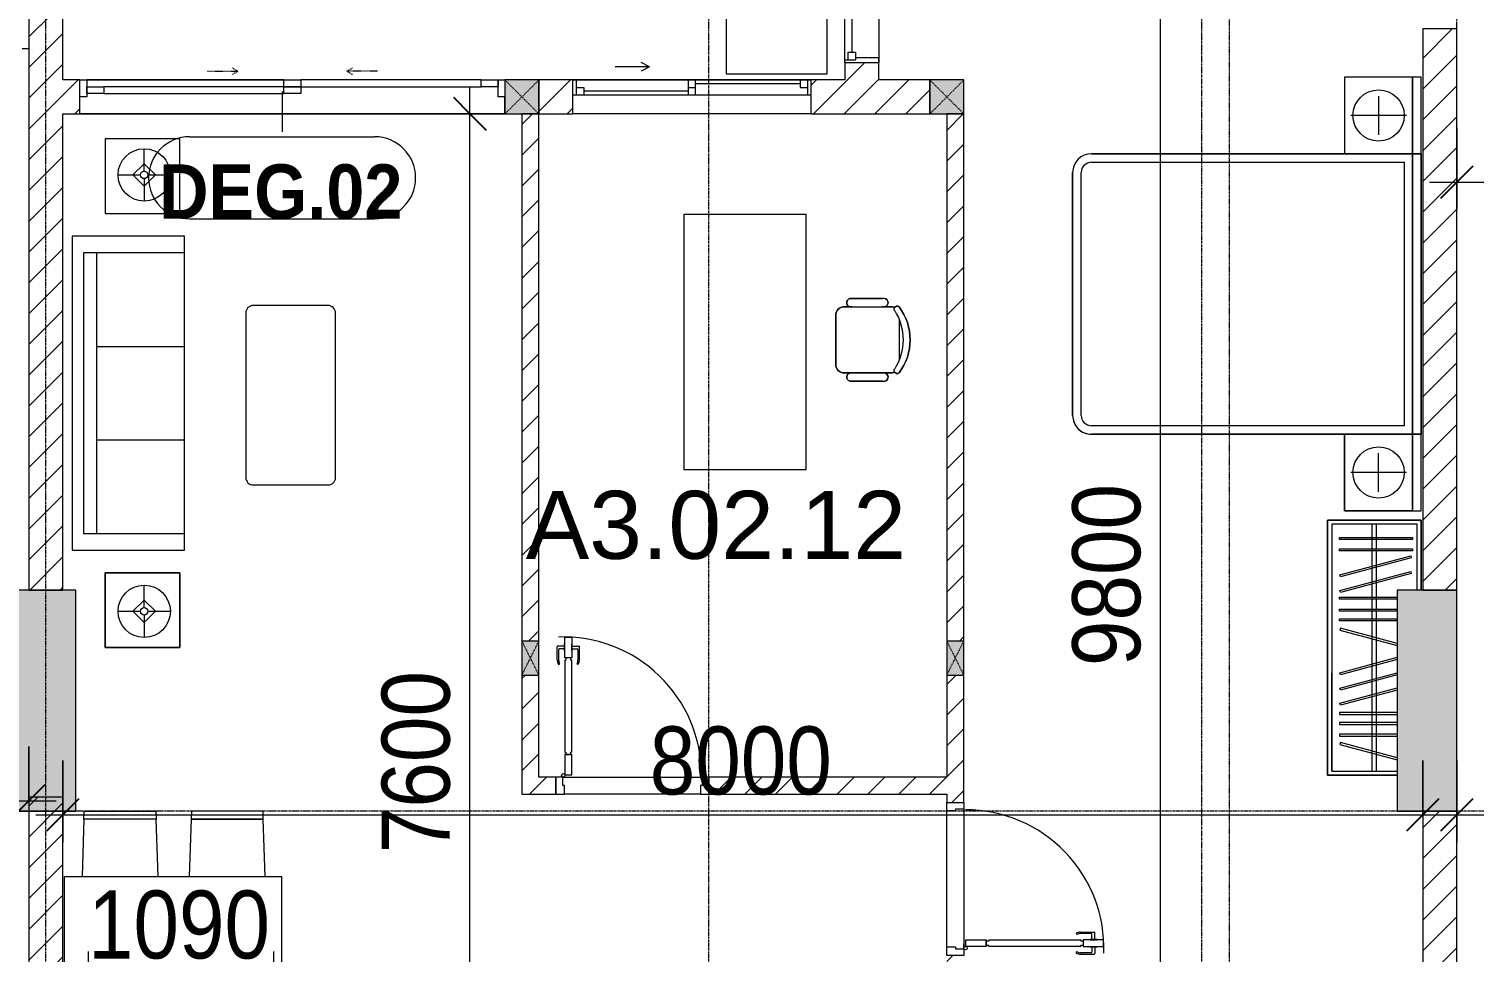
# Model space of a CAD drawing. Header units: millimetres. Extents: x 962 to 239635, y -15958 to 82755.
# Drawn here: x 169803 to 178305, y 38407 to 43837 of the extents above; entities that cross this region are included whole.
import ezdxf

# ---------------------------------------------------------------- set-up
doc = ezdxf.new("R2010")
doc.units = ezdxf.units.MM
for name, pattern in [('Dash', [6, 3, -3]), ('Dash Dot 3_16_', [7.9375, 4.7625, -1.5875, 0, -1.5875]), ('Grid Line', [22.225, 12.7, -3.175, 3.175, -3.175])]:
    doc.linetypes.add(name, pattern=pattern)
for name, color, linetype, lineweight in [('0-1', 7, 'Continuous', 5), ('A-ANNO-DIMS', 211, 'Continuous', 9), ('A-ANNO-DIMS-160', 211, 'Continuous', 9), ('A-AREA-IDEN', 2, 'Continuous', 9), ('A-DETL-GENF-1', 9, 'Continuous', 9), ('A-DOOR', 31, 'Continuous', 9), ('A-DOOR-1', 254, 'Continuous', 9), ('A-DOOR-2', 9, 'Continuous', 9), ('A-DOOR-FRAM', 31, 'Continuous', 9), ('A-DOOR-HDLN', 31, 'Dash', 9), ('A-DOOR-IDEN', 31, 'Continuous', 9), ('A-FLOR-2', 9, 'Continuous', 9), ('A-GLAZ', 151, 'Continuous', 9), ('A-WALL', 113, 'Continuous', 9), ('A-WALL-1', 253, 'Continuous', 18), ('A-WALL-2', 9, 'Continuous', 9), ('A-WALL-3', 113, 'Continuous', 18), ('A-WALL-PATT-1', 10, 'Continuous', 9), ('A-WALL-PATT-2', 111, 'Continuous', 9), ('G-ANNO-SYMB-1', 111, 'Dash Dot 3_16_', 18), ('G-IMPT-1', 254, 'Continuous', 9), ('I-FURN', 30, 'Continuous', 9), ('I-FURN-1', 254, 'Continuous', 9), ('M-EQPM', 50, 'Continuous', 9), ('S-COLS', 52, 'Continuous', 9), ('S-COLS-1', 52, 'Continuous', 5), ('S-COLS-2', 7, 'Continuous', 18), ('S-COLS-3', 254, 'Continuous', 9), ('S-COLS-4', 253, 'Continuous', 18), ('S-COLS-5', 52, 'Dash', 9), ('S-COLS-6', 52, 'Continuous', 18), ('S-COLS-HDLN', 52, 'Dash', 9), ('S-COLS-HDLN-1', 9, 'Dash', 9), ('S-GRID-1', 1, 'Grid Line', 9)]:
    doc.layers.add(name, color=color, linetype=linetype, lineweight=lineweight)
doc.styles.add('Arial_11', font='arial_0.ttf', dxfattribs={"height": 400})
doc.styles.add('Arial_B_6', font='arialbd_0.ttf', dxfattribs={"width": 0.9, "height": 320})
doc.styles.add('UTM Avo', font='UTM Avo.ttf', dxfattribs={"width": 0.9, "height": 400})
doc.dimstyles.new('1_Dim_chi_tiet_2_5', dxfattribs={"dimscale": 304.8, "dimtxt": 399.720379, "dimasz": 0.629921, "dimexe": 0.524934, "dimexo": 0.0625, "dimgap": 0.052493, "dimtad": 1, "dimdec": 0, "dimrnd": 5, "dimzin": 0, "dimdsep": 46, "dimtxsty": 'UTM Avo', "dimblk1": 'OBLIQUE', "dimblk2": 'OBLIQUE', "dimsah": 1, "dimcen": 0.09, "dimdle": 0.524934, "dimazin": 0, "dimtfac": 1, "dimtdec": 4, "dimtix": 1, "dimtmove": 0, "dimatfit": 3, "dimfxl": 1.049869, "dimfxlon": 1, "dimtvp": 1, "dimtolj": 1, "dimtzin": 0, "dimarcsym": 2})
doc.dimstyles.new('1_Dim_chi_tiet_2_5_1', dxfattribs={"dimscale": 304.8, "dimtxt": 399.720379, "dimasz": 0.629921, "dimexe": 0.524934, "dimexo": 0.0625, "dimgap": 0.052493, "dimtad": 1, "dimdec": 0, "dimrnd": 5, "dimzin": 0, "dimdsep": 46, "dimtxsty": 'UTM Avo', "dimblk1": 'OBLIQUE', "dimblk2": 'OBLIQUE', "dimsah": 1, "dimcen": 0.09, "dimdle": 0.524934, "dimazin": 0, "dimtfac": 1, "dimtdec": 4, "dimtix": 1, "dimtmove": 0, "dimatfit": 3, "dimfxl": 1.049869, "dimfxlon": 1, "dimtvp": 1, "dimtolj": 1, "dimtzin": 0, "dimarcsym": 2})
pattern_1 = [(45, (0, 0), (-90.50967, 90.50967), [])]
pattern_2 = [(45, (61750.9, 0), (-90.50967, 90.50967), [])]

# ---------------------------------------------------------------- blocks, each defined once
blk = doc.blocks.new('NCV_TKTC_KET CAU_rvt-1-TKCS_MB TẦNG 2')
at = {"layer": 'S-COLS-1'}
for points in [[(108327.6, 39236.9), (108327.6, 40536.9), (107977.6, 40536.9), (107977.6, 39236.9)], [(116452.6, 39236.9), (116452.6, 40536.9), (116102.6, 40536.9), (116102.6, 39236.9)]]:
    blk.add_hatch(color=256, dxfattribs=at).paths.add_polyline_path(points)
at = {"layer": 'S-COLS-2'}
for p, q in [((108327.6, 40536.9), (107977.6, 40536.9)), ((108327.6, 39236.9), (108327.6, 40536.9)), ((116452.6, 40536.9), (116102.6, 40536.9)), ((116102.6, 40536.9), (116102.6, 39236.9)), ((116452.6, 39236.9), (116452.6, 40536.9)), ((107977.6, 39236.9), (108327.6, 39236.9)), ((116102.6, 39236.9), (116452.6, 39236.9))]:
    blk.add_line(p, q, dxfattribs=at)
blk = doc.blocks.new('GIUONG NGU-2TAB-1600x2000 - GIUONG NGU-2TAB-1600x2000-885815-TKCS_MB TẦNG 2')
at = {"layer": 'I-FURN-1'}
for p, q in [((458.5, 0), (8.5, 0)), ((8.5, 0), (8.5, -50)), ((458.5, -50), (458.5, 0)), ((2108.2, 0), (458.5, 0)), ((458.5, 0), (458.5, -50)), ((458.5, 0), (2108.2, 0)), ((2108.2, -50), (2108.2, 0)), ((458.5, -50), (8.5, -50)), ((8.5, -50), (8.5, -450.3)), ((8.5, -50), (458.5, -50)), ((458.5, -50), (8.5, -50)), ((8.5, -50), (8.5, -450.3)), ((458.5, -450.3), (458.5, -50)), ((2108.2, -50), (458.5, -50)), ((458.5, -50), (458.5, -1938.9)), ((458.5, -50), (2108.2, -50)), ((458.5, -1938.9), (458.5, -50)), ((458.5, -450.3), (458.5, -50)), ((458.5, -50), (2108.2, -50)), ((2558.2, 0), (2108.2, 0)), ((2108.2, 0), (2108.2, -50)), ((2558.2, -50), (2108.2, -50)), ((2108.2, -50), (2108.2, -450.3)), ((2108.2, -1938.9), (2108.2, -50)), ((2108.2, -50), (2558.2, -50)), ((2108.2, -50), (2558.2, -50)), ((2108.2, -450.3), (2108.2, -50)), ((2108.2, -50), (2108.2, -1938.9)), ((2558.2, -50), (2558.2, 0)), ((2558.2, -450.3), (2558.2, -50)), ((2558.2, -50), (2558.2, -450.3)), ((233.5, -86.8), (233.5, -413.5)), ((508.5, -100), (2058.2, -100)), ((508.5, -1938.9), (508.5, -100)), ((2058.2, -100), (2058.2, -1938.9)), ((2333.2, -86.8), (2333.2, -413.5)), ((120.2, -250.2), (346.8, -250.2)), ((2446.5, -250.2), (2219.8, -250.2)), ((8.5, -450.3), (458.5, -450.3)), ((8.5, -450.3), (458.5, -450.3)), ((2108.2, -450.3), (2558.2, -450.3)), ((2558.2, -450.3), (2108.2, -450.3)), ((1997.1, -2000), (569.6, -2000)), ((569.6, -2050), (1997.1, -2050)), ((1997.1, -2050), (569.6, -2050))]:
    blk.add_line(p, q, dxfattribs=at)
for centre in [(233.5, -250.2), (2333.2, -250.2)]:
    blk.add_circle(centre, 150.7, dxfattribs=at)
for centre, radius, start, end in [((569.6, -1938.9), 111.1, 180, 270), ((569.6, -1938.9), 111.1, 180, 270), ((569.6, -1938.9), 61.1, 180, 270), ((1997.1, -1938.9), 111.1, 270, 360), ((1997.1, -1938.9), 61.1, 270, 0), ((1997.1, -1938.9), 111.1, 270, 0)]:
    blk.add_arc(centre, radius, start, end, dxfattribs=at)
blk = doc.blocks.new('MAY GIAT - MAY GIAT_dwg-348053-TKCS_MB TẦNG 2')
at = {"layer": 'G-IMPT-1', "flags": 128}
blk.add_lwpolyline([(5, 596.6), (5, 2.3), (605, 2.3), (605, 596.6)], close=True, dxfattribs=at)
blk = doc.blocks.new('MAY GIAT - MAY GIAT-348233-TKCS_MB TẦNG 2')
at = {"layer": 'I-FURN-1'}
for p, q in [((5, 596.6), (5, 2.3)), ((605, 596.6), (5, 596.6)), ((605, 2.3), (605, 596.6)), ((5, 2.3), (605, 2.3))]:
    blk.add_line(p, q, dxfattribs=at)
blk.add_blockref('MAY GIAT - MAY GIAT_dwg-348053-TKCS_MB TẦNG 2', (0, 0))
blk = doc.blocks.new('RES_BAN AN 1 - RES_BAN AN 1-885813-TKCS_MB TẦNG 2')
at = {"layer": 'I-FURN-1'}
for p, q in [((-425, 1275), (425, 1275)), ((-425, 0), (-425, 1275)), ((425, 1275), (425, 0)), ((-761.9, 1168.8), (-809.6, 1167.2)), ((-809.6, 1167.2), (-809.6, 745.3)), ((-425, 1180), (-761.9, 1168.8)), ((-761.9, 1168.8), (-761.9, 743.8)), ((-761.9, 743.8), (-761.9, 1168.8)), ((-425, 732.5), (-425, 1180)), ((425, 1180), (761.9, 1168.8)), ((425, 732.5), (425, 1180)), ((761.9, 1168.8), (761.9, 743.8)), ((761.9, 1168.8), (761.9, 743.8)), ((809.6, 1167.2), (761.9, 1168.8)), ((809.6, 745.3), (809.6, 1167.2)), ((-809.6, 745.3), (-761.9, 743.8)), ((-761.9, 743.8), (-425, 732.5)), ((761.9, 743.8), (425, 732.5)), ((761.9, 743.8), (809.6, 745.3)), ((-809.6, 536.9), (-761.9, 538.5)), ((-809.6, 115.1), (-809.6, 536.9)), ((-425, 549.7), (-761.9, 538.5)), ((-761.9, 538.5), (-761.9, 113.5)), ((-761.9, 538.5), (-761.9, 113.5)), ((-425, 102.3), (-425, 549.7)), ((425, 549.7), (761.9, 538.5)), ((425, 102.3), (425, 549.7)), ((761.9, 538.5), (761.9, 113.5)), ((761.9, 538.5), (809.6, 536.9)), ((761.9, 113.5), (761.9, 538.5)), ((809.6, 536.9), (809.6, 115.1)), ((-761.9, 113.5), (-809.6, 115.1)), ((-761.9, 113.5), (-425, 102.3)), ((761.9, 113.5), (425, 102.3)), ((809.6, 115.1), (761.9, 113.5)), ((425, 0), (-425, 0))]:
    blk.add_line(p, q, dxfattribs=at)
blk = doc.blocks.new('LOBBY_SOFA_1 - LOBBY_SOFA_1-885811-TKCS_MB TẦNG 2')
at = {"layer": 'I-FURN'}
for p, q in [((-2556, 0), (-2556, -660)), ((-708, 0), (-2556, 0)), ((-708, -660), (-708, 0)), ((-2457, -66), (-2457, -660)), ((-807, -66), (-2457, -66)), ((-807, -660), (-807, -66)), ((-807, -143), (-2457, -143)), ((-1907, -143), (-1907, -660)), ((-1357, -143), (-1357, -660)), ((-3128.2, -193.5), (-2688.2, -193.5)), ((-3128.2, -633.5), (-3128.2, -193.5)), ((-2688.2, -193.5), (-2688.2, -633.5)), ((-575.9, -193.5), (-575.9, -633.5)), ((-135.9, -193.5), (-575.9, -193.5)), ((-135.9, -633.5), (-135.9, -193.5)), ((-2915.4, -269), (-2915.4, -401)), ((-348.6, -269), (-348.6, -401)), ((-2937.4, -423), (-3069.4, -423)), ((-2915.4, -357), (-2981.4, -423)), ((-2981.4, -423), (-2915.4, -489)), ((-2849.4, -423), (-2915.4, -357)), ((-2915.4, -489), (-2849.4, -423)), ((-2893.4, -423), (-2761.4, -423)), ((-370.6, -423), (-502.6, -423)), ((-414.6, -423), (-348.6, -357)), ((-348.6, -489), (-414.6, -423)), ((-348.6, -357), (-282.6, -423)), ((-282.6, -423), (-348.6, -489)), ((-326.6, -423), (-194.6, -423)), ((-2915.4, -445), (-2915.4, -577)), ((-348.6, -445), (-348.6, -577)), ((-2688.2, -633.5), (-3128.2, -633.5)), ((-2556, -660), (-708, -660)), ((-575.9, -633.5), (-135.9, -633.5)), ((-2172.3, -1064.5), (-2172.3, -1504.5)), ((-1160.3, -1020.5), (-2128.3, -1020.5)), ((-1116.3, -1504.5), (-1116.3, -1064.5)), ((-2128.3, -1548.5), (-1160.3, -1548.5))]:
    blk.add_line(p, q, dxfattribs=at)
for centre, radius in [((-2915.4, -423), 154), ((-348.6, -423), 154), ((-2915.4, -423), 22), ((-348.6, -423), 22)]:
    blk.add_circle(centre, radius, dxfattribs=at)
for centre, start, end in [((-2128.3, -1064.5), 90, 180), ((-1160.3, -1064.5), 0, 90), ((-2128.3, -1504.5), 180, 270), ((-1160.3, -1504.5), 270, 0)]:
    blk.add_arc(centre, 44, start, end, dxfattribs=at)
at = {"layer": 'I-FURN-1'}
for p, q in [((-708, 0), (-2556, 0)), ((-2556, 0), (-2556, -660)), ((-708, -660), (-708, 0)), ((-2688.2, -193.5), (-3128.2, -193.5)), ((-3128.2, -193.5), (-3128.2, -633.5)), ((-2688.2, -633.5), (-2688.2, -193.5)), ((-135.9, -193.5), (-575.9, -193.5)), ((-575.9, -193.5), (-575.9, -633.5)), ((-135.9, -633.5), (-135.9, -193.5)), ((-3128.2, -633.5), (-2688.2, -633.5)), ((-2556, -660), (-708, -660)), ((-575.9, -633.5), (-135.9, -633.5)), ((-2172.3, -1064.5), (-2172.3, -1504.5)), ((-1160.3, -1020.5), (-2128.3, -1020.5)), ((-1116.3, -1504.5), (-1116.3, -1064.5)), ((-2128.3, -1548.5), (-1160.3, -1548.5))]:
    blk.add_line(p, q, dxfattribs=at)
for centre, start, end in [((-2128.3, -1064.5), 90, 180), ((-1160.3, -1064.5), 0, 90), ((-2128.3, -1504.5), 180, 270), ((-1160.3, -1504.5), 270, 0)]:
    blk.add_arc(centre, 44, start, end, dxfattribs=at)
blk = doc.blocks.new('DOOR_CW_01 CANH MO-PANEL KINH - DIW_01-900x2200-CỬA GỖ VÂN LAMINATE-553375-TKCS_MB TẦNG 2')
at = {"layer": 'A-DETL-GENF-1'}
for p, q in [((-397, -182), (-397, -62)), ((-397, -62), (-357, -62)), ((-357, -62), (-357, -182)), ((-357, -182), (-397, -182)), ((-397, -196), (-391, -196)), ((-397, -738), (-397, -196)), ((-391, -196), (-391, -182)), ((-391, -182), (-363, -182)), ((-363, -182), (-363, -196)), ((-357, -196), (-363, -196)), ((-357, -196), (-357, -738)), ((-442, -737), (-442, -816.5)), ((-434, -799.5), (-434, -737)), ((-433.9, -711.2), (-427.3, -715.8)), ((-397, -738), (-391, -738)), ((-357, -752), (-397, -752)), ((-397, -752), (-397, -872)), ((-391, -752), (-391, -738)), ((-363, -752), (-391, -752)), ((-357, -738), (-363, -738)), ((-363, -738), (-363, -752)), ((-357, -872), (-357, -752)), ((-320.1, -711.2), (-326.7, -715.8)), ((-320, -799.5), (-320, -737)), ((-312, -737), (-312, -816.5)), ((-399, -820.5), (-438, -820.5)), ((-399, -803.5), (-430, -803.5)), ((-399, -792.2), (-399, -831.8)), ((-397, -792.2), (-399, -792.2)), ((-399, -831.8), (-397, -831.8)), ((-397, -792.2), (-397, -831.8)), ((-357, -792.2), (-357, -831.8)), ((-357, -792.2), (-355, -792.2)), ((-355, -831.8), (-357, -831.8)), ((-355, -792.2), (-355, -831.8)), ((-355, -803.5), (-324, -803.5)), ((-355, -820.5), (-316, -820.5)), ((-397, -872), (-357, -872))]:
    blk.add_line(p, q, dxfattribs=at)
blk.add_circle((-407, -60), 10, dxfattribs=at)
for centre, radius, start, end in [((-407, -60), 814, 268, 0), ((-397, -737), 45, 145, 180), ((-397, -737), 37, 145, 180), ((-357, -737), 37, 0, 35), ((-357, -737), 45, 360, 35), ((-438, -816.5), 4, 180, 270), ((-430, -799.5), 4, 180, 270), ((-324, -799.5), 4, 270, 0), ((-316, -816.5), 4, 270, 0)]:
    blk.add_arc(centre, radius, start, end, dxfattribs=at)
at = {"layer": 'A-DOOR-2'}
for p, q in [((-450, -50), (-450, 50)), ((-450, 50), (-400, 50)), ((-400, 50), (-400, 0)), ((400, 0), (400, 50)), ((400, 50), (450, 50)), ((450, 50), (450, -50)), ((-410, -50), (-450, -50)), ((-410, 0), (-410, -50)), ((-400, 0), (-410, 0)), ((-407, -50), (-382, -50)), ((410, 0), (400, 0)), ((410, -50), (410, 0)), ((450, -50), (410, -50))]:
    blk.add_line(p, q, dxfattribs=at)
blk = doc.blocks.new('DOOR_CW_01 CANH MO-PANEL KINH - DIW_01-900x2200-CỬA GỖ VÂN LAMINATE-553393-TKCS_MB TẦNG 2')
at = {"layer": 'A-DETL-GENF-1'}
for p, q in [((-397, 872), (-357, 872)), ((-397, 752), (-397, 872)), ((-357, 872), (-357, 752)), ((-442, 737), (-442, 816.5)), ((-399, 820.5), (-438, 820.5)), ((-434, 799.5), (-434, 737)), ((-399, 803.5), (-430, 803.5)), ((-399, 831.8), (-397, 831.8)), ((-399, 792.2), (-399, 831.8)), ((-397, 792.2), (-399, 792.2)), ((-397, 792.2), (-397, 831.8)), ((-357, 792.2), (-357, 831.8)), ((-355, 831.8), (-357, 831.8)), ((-357, 792.2), (-355, 792.2)), ((-355, 792.2), (-355, 831.8)), ((-355, 820.5), (-316, 820.5)), ((-355, 803.5), (-324, 803.5)), ((-320, 799.5), (-320, 737)), ((-312, 737), (-312, 816.5)), ((-433.9, 711.2), (-427.3, 715.8)), ((-357, 752), (-397, 752)), ((-397, 738), (-391, 738)), ((-397, 738), (-397, 196)), ((-363, 752), (-391, 752)), ((-391, 752), (-391, 738)), ((-363, 738), (-363, 752)), ((-357, 738), (-363, 738)), ((-357, 196), (-357, 738)), ((-320.1, 711.2), (-326.7, 715.8)), ((-397, 196), (-391, 196)), ((-357, 182), (-397, 182)), ((-397, 182), (-397, 62)), ((-391, 196), (-391, 182)), ((-391, 182), (-363, 182)), ((-357, 196), (-363, 196)), ((-363, 182), (-363, 196)), ((-357, 62), (-357, 182)), ((-397, 62), (-357, 62))]:
    blk.add_line(p, q, dxfattribs=at)
blk.add_circle((-407, 60), 10, dxfattribs=at)
for centre, radius, start, end in [((-407, 60), 814, 360, 92), ((-438, 816.5), 4, 90, 180), ((-430, 799.5), 4, 90, 180), ((-324, 799.5), 4, 360, 90), ((-316, 816.5), 4, 0, 90), ((-397, 737), 45, 180, 215), ((-397, 737), 37, 180, 215), ((-357, 737), 37, 325, 0), ((-357, 737), 45, 325, 0)]:
    blk.add_arc(centre, radius, start, end, dxfattribs=at)
at = {"layer": 'A-DOOR-2'}
for p, q in [((-410, 50), (-450, 50)), ((-450, 50), (-450, -50)), ((-410, 0), (-410, 50)), ((-400, 0), (-410, 0)), ((-407, 50), (-382, 50)), ((-400, -50), (-400, 0)), ((410, 0), (400, 0)), ((400, 0), (400, -50)), ((450, 50), (410, 50)), ((410, 50), (410, 0)), ((450, -50), (450, 50)), ((-450, -50), (-400, -50)), ((400, -50), (450, -50))]:
    blk.add_line(p, q, dxfattribs=at)
blk = doc.blocks.new('BAN LV A - BAN LV A_dwg_ban hoc2-348006-TKCS_MB TẦNG 2')
at = {"layer": 'I-FURN'}
for p, q in [((145.8, 437.4), (-145.8, 437.4)), ((-243, 354.4), (-243, 162)), ((-194.4, 388.8), (-194.4, 113.4)), ((194.4, 113.4), (194.4, 388.8)), ((194.4, 351.4), (194.4, 150.8)), ((243.7, 162), (243.7, 354.4)), ((-120.5, 64.8), (120.5, 64.8))]:
    blk.add_line(p, q, dxfattribs=at)
at = {"layer": 'I-FURN', "flags": 128}
blk.add_lwpolyline([(-737.8, 610.5), (-737.8, 1330.5), (-154.9, 1330.5), (762.2, 1330.5), (762.2, 610.5)], close=True, dxfattribs=at)
at = {"layer": 'I-FURN'}
for centre, radius, start, end in [((-145.8, 388.8), 48.6, 90, 180), ((145.8, 388.8), 48.6, 360, 90), ((-218.7, 347.3), 25.3, 343.7398, 163.7398), ((219.4, 347.3), 25.3, 16.2602, 170.70537), ((-218.7, 154.9), 25.3, 163.7398, 16.2602), ((-180.2, 75.4), 17.8, 57.97259, 216.69006), ((-145.8, 113.4), 48.6, 180, 207.58444), ((0, 359.3), 318.2, 237.57575, 302.42425), ((180.2, 75.4), 17.8, 323.30994, 122.02741), ((145.8, 113.4), 48.6, 332.41556, 0), ((219.4, 154.9), 25.3, 189.29463, 16.2602), ((0, 324), 324, 233.1301, 306.8699)]:
    blk.add_arc(centre, radius, start, end, dxfattribs=at)
blk = doc.blocks.new('BAN LV A - BAN LV A_dwg-348005-TKCS_MB TẦNG 2')
at = {"extrusion": (0, 0, -1), "zscale": -1, "rotation": 180}
blk.add_blockref('BAN LV A - BAN LV A_dwg_ban hoc2-348006-TKCS_MB TẦNG 2', (-729, 1383.7), dxfattribs=at)
blk = doc.blocks.new('BAN LV A - BAN LV A-348231-TKCS_MB TẦNG 2')
at = {"layer": 'I-FURN-1'}
for p, q in [((486, 1221.7), (486, 1029.3)), ((534.6, 1270.3), (534.6, 1235.9)), ((923.4, 1232.9), (923.4, 1270.3)), ((972.7, 1029.3), (972.7, 1221.7)), ((534.6, 1029.3), (534.6, 994.9)), ((923.4, 994.9), (923.4, 1032.3)), ((583.2, 946.3), (874.8, 946.3)), ((1491.2, 773.2), (-8.8, 773.2)), ((-8.8, 773.2), (-8.8, 53.2)), ((1491.2, 53.2), (1491.2, 773.2)), ((-8.8, 53.2), (1491.2, 53.2))]:
    blk.add_line(p, q, dxfattribs=at)
for centre, radius, start, end in [((729, 1059.7), 324, 53.1301, 126.8699), ((548.9, 1308.3), 17.8, 143.30994, 240.59603), ((583.2, 1270.3), 48.6, 152.41556, 180), ((909.2, 1308.3), 17.8, 299.40397, 36.69006), ((874.8, 1270.3), 48.6, 360, 27.58444), ((510.3, 1228.8), 25.3, 16.2602, 196.2602), ((948.4, 1228.8), 25.3, 343.7398, 170.70537), ((510.3, 1036.4), 25.3, 196.2602, 343.7398), ((948.4, 1036.4), 25.3, 189.29463, 343.7398), ((583.2, 994.9), 48.6, 180, 270), ((874.8, 994.9), 48.6, 270, 360)]:
    blk.add_arc(centre, radius, start, end, dxfattribs=at)
blk.add_blockref('BAN LV A - BAN LV A_dwg-348005-TKCS_MB TẦNG 2', (0, 0))
blk = doc.blocks.new('G1_SOF - BO TRU - 100x200-745959-TKCS_MB TẦNG 2')
at = {"layer": 'S-COLS'}
blk.add_hatch(color=256, dxfattribs=at).paths.add_polyline_path([(-50, 100), (-50, -100), (50, -100), (50, 100)])
at = {"layer": 'S-COLS-4'}
for p, q in [((50, 100), (-50, 100)), ((-50, 100), (-50, -100)), ((50, -100), (50, 100)), ((-50, -100), (50, -100))]:
    blk.add_line(p, q, dxfattribs=at)
at = {"layer": 'S-COLS-HDLN-1'}
for p, q in [((50, 100), (-50, -100)), ((-50, 100), (50, -100))]:
    blk.add_line(p, q, dxfattribs=at)
blk = doc.blocks.new('TU QUAN AO-SUITE ROOM_3 - TU QUAN AO-SUITE ROOM_3-V96-TKCS_MB TẦNG 2')
at = {"layer": 'I-FURN-1'}
for p, q in [((-550, 1500), (0, 1500)), ((-550, 0), (-550, 1500)), ((0, 1500), (-550, 1500)), ((-550, 1500), (-550, 0)), ((-24, 1476), (-526, 1476)), ((-526, 1476), (-526, 600)), ((-526, 1476), (-526, 24)), ((-287, 576), (-287, 1476)), ((-263, 576), (-263, 1476)), ((-24, 1089.6), (-24, 1476)), ((0, 1500), (0, 1089.6)), ((0, 1089.6), (0, 1500)), ((-480.1, 1386.9), (-480.1, 1398.9)), ((-480.1, 1398.9), (-50.1, 1398.9)), ((-480.1, 1386.9), (-480.1, 1398.9)), ((-50.1, 1386.9), (-480.1, 1386.9)), ((-50.1, 1398.9), (-50.1, 1386.9)), ((-480.1, 1320.5), (-480.1, 1332.5)), ((-480.1, 1332.5), (-50.1, 1332.5)), ((-480.1, 1320.5), (-480.1, 1332.5)), ((-50.1, 1320.5), (-480.1, 1320.5)), ((-478.3, 1178.1), (-61.3, 1289.9)), ((-58.2, 1278.3), (-475.2, 1166.5)), ((-61.3, 1289.9), (-58.2, 1278.3)), ((-50.1, 1332.5), (-50.1, 1320.5)), ((-478.3, 1086.9), (-61.3, 1198.6)), ((-61.3, 1198.6), (-58.2, 1187.1)), ((-475.2, 1166.5), (-478.3, 1178.1)), ((-58.2, 1187.1), (-475.2, 1075.3)), ((-480.1, 1035.3), (-480.1, 1047.3)), ((-480.1, 1047.3), (-140.1, 1047.3)), ((-480.1, 1035.3), (-480.1, 1047.3)), ((-140.1, 1035.3), (-480.1, 1035.3)), ((-475.2, 1075.3), (-478.3, 1086.9)), ((-480.1, 965.8), (-480.1, 977.8)), ((-480.1, 977.8), (-140.1, 977.8)), ((-480.1, 965.8), (-480.1, 977.8)), ((-140.1, 965.8), (-480.1, 965.8)), ((-480.1, 908.6), (-480.1, 920.6)), ((-480.1, 920.6), (-140.1, 920.6)), ((-480.1, 908.6), (-480.1, 920.6)), ((-140.1, 908.6), (-480.1, 908.6)), ((-475.2, 865.5), (-478.3, 853.9)), ((-478.3, 853.9), (-140.1, 763.2)), ((-140.1, 775.6), (-475.2, 865.5)), ((-478.3, 603.1), (-140.1, 693.8)), ((-140.1, 681.3), (-475.2, 591.5)), ((-526, 24), (-526, 600)), ((-475.2, 591.5), (-478.3, 603.1)), ((-478.3, 511.9), (-140.1, 602.6)), ((-550, 24), (-550, 576)), ((-478.3, 423.1), (-140.1, 513.8)), ((-475.2, 500.3), (-478.3, 511.9)), ((-140.1, 590.1), (-475.2, 500.3)), ((-287, 24), (-287, 576)), ((-263, 24), (-263, 576)), ((-140.1, 501.4), (-475.2, 411.5)), ((-480.1, 368.4), (-480.1, 356.4)), ((-140.1, 368.4), (-480.1, 368.4)), ((-480.1, 356.4), (-140.1, 356.4)), ((-475.2, 411.5), (-478.3, 423.1)), ((-480.1, 311.2), (-480.1, 299.2)), ((-140.1, 311.2), (-480.1, 311.2)), ((-480.1, 299.2), (-140.1, 299.2)), ((-480.1, 241.7), (-480.1, 229.7)), ((-140.1, 241.7), (-480.1, 241.7)), ((-480.1, 229.7), (-140.1, 229.7)), ((-475.2, 192.7), (-478.3, 181.1)), ((-478.3, 181.1), (-140.1, 90.4)), ((-140.1, 102.9), (-475.2, 192.7)), ((-526, 24), (-140.1, 24)), ((-140.1, 0), (-550, 0)), ((-550, 0), (-140.1, 0))]:
    blk.add_line(p, q, dxfattribs=at)
blk = doc.blocks.new('NCV_TKTC_TANG 2_rvt-1-TKCS_MB TẦNG 2')
at = {"layer": 'A-WALL-PATT-1'}
h = blk.add_hatch(dxfattribs=at)
h.set_pattern_fill('FP_1', color=256, style=0, pattern_type=2)
h.set_pattern_definition(pattern_1)
h.paths.add_polyline_path([(111052.6, 39436.9), (111052.6, 40036.9), (110952.6, 40036.9), (110952.6, 39436.9)])
h.paths.add_polyline_path([(111052.6, 40236.9), (111052.6, 43336.9), (110952.6, 43336.9), (110952.6, 40236.9)])
h = blk.add_hatch(dxfattribs=at)
h.set_pattern_fill('FP_1', color=256, style=0, pattern_type=2)
h.set_pattern_definition(pattern_1)
h.paths.add_polyline_path([(113552.6, 38287.8), (113552.6, 38387.4), (113452.6, 38387.4), (113452.6, 38287.8)])
h.paths.add_polyline_path([(113552.6, 39287.4), (113552.6, 40036.9), (113452.6, 40036.9), (113452.6, 39287.4)])
h.paths.add_polyline_path([(113473.1, 40236.9), (113552.6, 40236.9), (113552.6, 43336.9), (113452.6, 43336.9), (113452.6, 40236.9)])
h = blk.add_hatch(dxfattribs=at)
h.set_pattern_fill('FP_1', color=256, style=0, pattern_type=2)
h.set_pattern_definition(pattern_1)
h.paths.add_polyline_path([(111152.6, 39336.9), (111152.6, 39436.9), (110952.6, 39436.9), (110952.6, 39336.9)])
h.paths.add_polyline_path([(112537.1, 39336.9), (113452.6, 39336.9), (113452.6, 39436.9), (112052.6, 39436.9), (112052.6, 39336.9)])
at = {"layer": 'A-FLOR-2'}
for p, q in [((109552.6, 43536.9), (108392.6, 43536.9)), ((110852.6, 43336.9), (110852.6, 43436.9)), ((110852.6, 43336.9), (108352.6, 43336.9)), ((108352.6, 43336.9), (110852.6, 43336.9)), ((111192.6, 39436.9), (112012.6, 39436.9)), ((112002.6, 39336.9), (111202.6, 39336.9)), ((113452.6, 38437.4), (113452.6, 39237.4)), ((113552.6, 39247.4), (113552.6, 38427.4))]:
    blk.add_line(p, q, dxfattribs=at)
at = {"layer": 'A-WALL-1'}
for p, q in [((111052.6, 43336.9), (110952.6, 43336.9)), ((110952.6, 43336.9), (110952.6, 40236.9)), ((111052.6, 40236.9), (111052.6, 43336.9)), ((113552.6, 43336.9), (113452.6, 43336.9)), ((113452.6, 43336.9), (113452.6, 40236.9)), ((113552.6, 40236.9), (113552.6, 43336.9)), ((110952.6, 40036.9), (110952.6, 39436.9)), ((111052.6, 39436.9), (111052.6, 40036.9)), ((113452.6, 40036.9), (113452.6, 39436.9)), ((113552.6, 39287.4), (113552.6, 40036.9)), ((110952.6, 39436.9), (110952.6, 39336.9)), ((111152.6, 39436.9), (111052.6, 39436.9)), ((111152.6, 39336.9), (111152.6, 39436.9)), ((113452.6, 39436.9), (112052.6, 39436.9)), ((112052.6, 39436.9), (112052.6, 39336.9)), ((110952.6, 39336.9), (111152.6, 39336.9)), ((112052.6, 39336.9), (113452.6, 39336.9)), ((113452.6, 39336.9), (113452.6, 39287.4)), ((113452.6, 39287.4), (113552.6, 39287.4))]:
    blk.add_line(p, q, dxfattribs=at)
at = {"layer": 'A-WALL-2'}
for p, q in [((111192.6, 39436.9), (112012.6, 39436.9)), ((112002.6, 39336.9), (111202.6, 39336.9)), ((113452.6, 38437.4), (113452.6, 39237.4)), ((113552.6, 39247.4), (113552.6, 38427.4))]:
    blk.add_line(p, q, dxfattribs=at)
at = {"layer": 'A-DOOR-1'}
blk.add_blockref('DOOR_CW_01 CANH MO-PANEL KINH - DIW_01-900x2200-CỬA GỖ VÂN LAMINATE-553393-TKCS_MB TẦNG 2', (111602.6, 39386.9), dxfattribs=at)
at = {"layer": 'A-DOOR-1', "rotation": 90.0000000000001}
blk.add_blockref('DOOR_CW_01 CANH MO-PANEL KINH - DIW_01-900x2200-CỬA GỖ VÂN LAMINATE-553375-TKCS_MB TẦNG 2', (113502.6, 38837.4), dxfattribs=at)
at = {"layer": 'I-FURN-1'}
for name, p, rotation in [('MAY GIAT - MAY GIAT-348233-TKCS_MB TẦNG 2', (112152.6, 44177.4), 269.9999999999999), ('GIUONG NGU-2TAB-1600x2000 - GIUONG NGU-2TAB-1600x2000-885815-TKCS_MB TẦNG 2', (116242.6, 43561.3), 270.0000000000008), ('LOBBY_SOFA_1 - LOBBY_SOFA_1-885811-TKCS_MB TẦNG 2', (108307.6, 43326.9), 90.00000000000017), ('BAN LV A - BAN LV A-348231-TKCS_MB TẦNG 2', (111852.6, 42737.4), 269.9999999999999), ('RES_BAN AN 1 - RES_BAN AN 1-885813-TKCS_MB TẦNG 2', (108262.6, 38427.4), 269.9999999999999)]:
    blk.add_blockref(name, p, dxfattribs=dict(at, rotation=rotation))
blk.add_blockref('TU QUAN AO-SUITE ROOM_3 - TU QUAN AO-SUITE ROOM_3-V96-TKCS_MB TẦNG 2', (116242.6, 39447.4), dxfattribs=at)
at = {"layer": 'S-COLS-3', "rotation": 180}
for p in [(111002.6, 40136.9), (113502.6, 40136.9)]:
    blk.add_blockref('G1_SOF - BO TRU - 100x200-745959-TKCS_MB TẦNG 2', p, dxfattribs=at)
blk = doc.blocks.new('DEG_02-DEG_03 - DEG_02-2500x2400mm-CỬA ĐI 02 CÁNH TRƯỢT-841416-TKCS_MB TẦNG 2')
at = {"layer": 'A-DOOR'}
for p, q in [((-1210, -100), (-1210, -60)), ((-1210, -60), (-1110, -60)), ((-1110, -60), (-1110, -100)), ((-50, -60), (-1110, -60)), ((-50, -60), (-50, -20)), ((-50, -20), (50, -20)), ((50, -60), (-50, -60)), ((-50, -100), (-50, -60)), ((-50, -60), (50, -60)), ((50, -20), (50, -60)), ((1110, -20), (50, -20)), ((50, -60), (1110, -60)), ((50, -60), (50, -100)), ((1110, -60), (1110, -20)), ((1110, -20), (1210, -20)), ((1210, -60), (1110, -60)), ((1210, -20), (1210, -60)), ((-1110, -100), (-1210, -100)), ((-1110, -100), (-50, -100)), ((50, -100), (-50, -100))]:
    blk.add_line(p, q, dxfattribs=at)
at = {"layer": 'A-DOOR-FRAM'}
for p, q in [((-1250, 0), (-1210, 0)), ((-1250, -100), (-1250, 0)), ((-1210, 0), (-1210, -100)), ((1210, -100), (1210, 0)), ((1210, 0), (1250, 0)), ((1250, 0), (1250, -100)), ((-1210, -100), (-1250, -100)), ((1250, -100), (1210, -100))]:
    blk.add_line(p, q, dxfattribs=at)
at = {"layer": 'A-DOOR-HDLN'}
for p, q in [((-500.4, -151.1), (-320.4, -151.1)), ((-320.4, -151.1), (-355, -131.1)), ((-320.4, -151.1), (-355, -171.1)), ((320.4, -151.1), (355, -131.1)), ((320.4, -151.1), (355, -171.1)), ((500.4, -151.1), (320.4, -151.1))]:
    blk.add_line(p, q, dxfattribs=at)
blk = doc.blocks.new('1_FAMILY RVT - W01-WxH 1400x1400xmm-411185-TKCS_MB TẦNG 2')
at = {"layer": 'A-GLAZ'}
for p, q in [((-700, 103.81), (700, 103.81)), ((-700, -96.19), (-700, 103.81)), ((700, 103.81), (700, -96.19)), ((-700, -7.29), (-680.95, -7.29)), ((-680.95, -7.29), (-22.225, -7.29)), ((-680.95, -96.19), (-680.95, -7.29)), ((-636.5, -51.74), (-680.95, -51.74)), ((-636.5, -96.19), (-636.5, -51.74)), ((-636.5, -73.965), (-22.225, -73.965)), ((-22.225, -7.29), (22.225, -7.29)), ((-22.225, -7.29), (-22.225, -96.19)), ((22.225, -51.74), (-22.225, -51.74)), ((22.225, -7.29), (636.5, -7.29)), ((22.225, -96.19), (22.225, -7.29)), ((22.225, -29.515), (636.5, -29.515)), ((636.5, -7.29), (700, -7.29)), ((636.5, -51.74), (636.5, -7.29)), ((680.95, -51.74), (636.5, -51.74)), ((680.95, -96.19), (680.95, -7.29)), ((700, -96.19), (-700, -96.19)), ((-700, -96.19), (-636.5, -96.19)), ((-636.5, -96.19), (-22.225, -96.19)), ((-22.225, -96.19), (22.225, -96.19)), ((22.225, -96.19), (680.95, -96.19)), ((248.4, -172.39), (299.2, -146.99)), ((680.95, -96.19), (700, -96.19)), ((248.4, -172.39), (299.2, -197.79)), ((248.4, -172.39), (451.6, -172.39))]:
    blk.add_line(p, q, dxfattribs=at)
blk = doc.blocks.new('TKTC_XREF_251221_MB TANG 2-7 - TKTC_XREF_251221_MB TANG 2-7-2039446-TKCS_MB TẦNG 2')
at = {"layer": 'M-EQPM'}
blk.add_line((74361, 26484.3), (74400, 26484.3), dxfattribs=at)
blk = doc.blocks.new('M_Fixed - 600 x 1400mm-2135871-TKCS_MB TẦNG 2')
at = {"layer": 'A-GLAZ'}
for p, q in [((-300, 87), (-268, 87)), ((-268, -50), (-268, 87)), ((268, -50), (268, 87)), ((300, 87), (268, 87)), ((-281, -113), (-281, -50)), ((-281, -50), (-237, -50)), ((-237, -94), (-237, -50)), ((-237, -72), (237, -72)), ((237, -50), (281, -50)), ((237, -94), (237, -50)), ((281, -113), (281, -50)), ((-300, -113), (-281, -113)), ((-281, -94), (-237, -94)), ((281, -94), (237, -94)), ((298.9, -113), (281, -113))]:
    blk.add_line(p, q, dxfattribs=at)
blk = doc.blocks.new('G1_SOF - BO TRU - 200x200-3052401-TKCS_MB TẦNG 2')
at = {"layer": 'S-COLS-HDLN'}
for p, q in [((-100, -100), (100, 100)), ((100, -100), (-100, 100))]:
    blk.add_line(p, q, dxfattribs=at)
blk = doc.blocks.new('DIMBLOCK108-TKCS_MB TẦNG 2')
at = {"layer": 'A-ANNO-DIMS-160'}
for p, q in [((170153.5, 37930), (170153.5, 38410)), ((171243.5, 37930), (171243.5, 38410)), ((169993.5, 38250), (171403.5, 38250)), ((170153.5, 38250), (170153.5, 37930)), ((171243.5, 38250), (171243.5, 37930))]:
    blk.add_line(p, q, dxfattribs=at)
at = {"layer": 'A-ANNO-DIMS-160', "lineweight": 25}
for p, q in [((170153.5, 38250), (170249.5, 38346)), ((171243.5, 38250), (171339.5, 38346)), ((170153.5, 38250), (170057.5, 38154)), ((171243.5, 38250), (171147.5, 38154))]:
    blk.add_line(p, q, dxfattribs=at)
at = {"layer": 'A-ANNO-DIMS-160', "color": 0, "insert": (170150.7, 38769.6), "char_height": 400, "width": 1314.636, "attachment_point": 1, "line_spacing_factor": 1.110334, "style": 'UTM Avo'}
blk.add_mtext('1090', dxfattribs=at)
blk = doc.blocks.new('_Oblique')
at = {"color": 0, "linetype": 'ByBlock', "lineweight": -2}
blk.add_line((-0.5, -0.5), (0.5, 0.5), dxfattribs=at)
blk = doc.blocks.new('STN_Door Tag - STN_Door Tag-1788670-TKCS_MB TẦNG 2')
at = {"layer": 'A-DOOR-IDEN'}
for p, q in [((-3.37, 1.495), (3.431, 1.495)), ((-3.37, -1.524), (3.431, -1.524))]:
    blk.add_line(p, q, dxfattribs=at)
for centre, start, end in [((-3.37, -0.015), 90, 270), ((3.431, -0.015), 270, 90)]:
    blk.add_arc(centre, 1.509, start, end, dxfattribs=at)
blk = doc.blocks.new('DIMBLOCK240-TKCS_MB TẦNG 2')
at = {"layer": 'A-ANNO-DIMS-160'}
for p, q in [((178203.5, 39534.8), (178203.5, 39054.8)), ((178203.5, 39214.8), (178203.5, 39534.8)), ((180603.4, 39534.8), (180603.4, 39054.8)), ((180603.4, 39214.8), (180603.4, 39534.8)), ((178043.5, 39214.8), (180763.4, 39214.8))]:
    blk.add_line(p, q, dxfattribs=at)
at = {"layer": 'A-ANNO-DIMS-160', "lineweight": 25}
for p, q in [((178203.5, 39214.8), (178299.5, 39310.8)), ((180603.4, 39214.8), (180699.4, 39310.8)), ((178203.5, 39214.8), (178107.5, 39118.8)), ((180603.4, 39214.8), (180507.4, 39118.8))]:
    blk.add_line(p, q, dxfattribs=at)
at = {"layer": 'A-ANNO-DIMS-160', "color": 0, "insert": (178855.7, 39734.4), "char_height": 400, "width": 1314.636, "attachment_point": 1, "line_spacing_factor": 1.110334, "style": 'UTM Avo'}
blk.add_mtext('2400', dxfattribs=at)
blk = doc.blocks.new('DIMBLOCK241-TKCS_MB TẦNG 2')
at = {"layer": 'A-ANNO-DIMS-160'}
for p, q in [((178203.5, 43254.8), (178203.5, 42774.8)), ((178203.5, 42934.8), (178203.5, 43254.8)), ((180253.5, 43254.8), (180253.5, 42774.8)), ((180253.5, 42934.8), (180253.5, 43254.8)), ((178043.5, 42934.8), (180413.5, 42934.8))]:
    blk.add_line(p, q, dxfattribs=at)
at = {"layer": 'A-ANNO-DIMS-160', "lineweight": 25}
for p, q in [((178203.5, 42934.8), (178299.5, 43030.8)), ((180253.5, 42934.8), (180349.5, 43030.8)), ((178203.5, 42934.8), (178107.5, 42838.8)), ((180253.5, 42934.8), (180157.5, 42838.8))]:
    blk.add_line(p, q, dxfattribs=at)
at = {"layer": 'A-ANNO-DIMS-160', "color": 0, "insert": (178680.7, 43454.4), "char_height": 400, "width": 1314.636, "attachment_point": 1, "line_spacing_factor": 1.110334, "style": 'UTM Avo'}
blk.add_mtext('2050', dxfattribs=at)
blk = doc.blocks.new('DIMBLOCK275-TKCS_MB TẦNG 2')
at = {"layer": 'A-ANNO-DIMS-160'}
for p, q in [((161803.5, 39616.3), (161803.5, 39136.3)), ((161803.5, 39296.3), (161803.5, 39616.3)), ((169803.5, 39616.3), (169803.5, 39136.3)), ((169803.5, 39296.3), (169803.5, 39616.3)), ((161643.5, 39296.3), (169963.5, 39296.3))]:
    blk.add_line(p, q, dxfattribs=at)
at = {"layer": 'A-ANNO-DIMS-160', "lineweight": 25}
for p, q in [((161803.5, 39296.3), (161899.5, 39392.3)), ((169803.5, 39296.3), (169899.5, 39392.3)), ((161803.5, 39296.3), (161707.5, 39200.3)), ((169803.5, 39296.3), (169707.5, 39200.3))]:
    blk.add_line(p, q, dxfattribs=at)
at = {"layer": 'A-ANNO-DIMS-160', "color": 0, "insert": (165255.7, 39815.9), "char_height": 400, "width": 1314.636, "attachment_point": 1, "line_spacing_factor": 1.110334, "style": 'UTM Avo'}
blk.add_mtext('8000', dxfattribs=at)
blk = doc.blocks.new('DIMBLOCK276-TKCS_MB TẦNG 2')
at = {"layer": 'A-ANNO-DIMS-160'}
for p, q in [((170003.5, 39534.8), (170003.5, 39054.8)), ((170003.5, 39214.8), (170003.5, 39534.8)), ((178003.5, 39534.8), (178003.5, 39054.8)), ((178003.5, 39214.8), (178003.5, 39534.8)), ((169843.5, 39214.8), (178163.5, 39214.8))]:
    blk.add_line(p, q, dxfattribs=at)
at = {"layer": 'A-ANNO-DIMS-160', "lineweight": 25}
for p, q in [((170003.5, 39214.8), (170099.5, 39310.8)), ((178003.5, 39214.8), (178099.5, 39310.8)), ((170003.5, 39214.8), (169907.5, 39118.8)), ((178003.5, 39214.8), (177907.5, 39118.8))]:
    blk.add_line(p, q, dxfattribs=at)
at = {"layer": 'A-ANNO-DIMS-160', "color": 0, "insert": (173455.7, 39734.4), "char_height": 400, "width": 1314.636, "attachment_point": 1, "line_spacing_factor": 1.110334, "style": 'UTM Avo'}
blk.add_mtext('8000', dxfattribs=at)
blk = doc.blocks.new('DIMBLOCK313-TKCS_MB TẦNG 2')
at = {"layer": 'A-ANNO-DIMS-160'}
for p, q in [((172398.1, 35577.4), (172398.1, 43496.9)), ((172078.1, 43336.9), (172558.1, 43336.9)), ((172398.1, 43336.9), (172078.1, 43336.9)), ((172078.1, 35737.4), (172558.1, 35737.4)), ((172398.1, 35737.4), (172078.1, 35737.4))]:
    blk.add_line(p, q, dxfattribs=at)
at = {"layer": 'A-ANNO-DIMS-160', "lineweight": 25}
for p, q in [((172398.1, 43336.9), (172302.1, 43432.9)), ((172398.1, 43336.9), (172494.1, 43240.9)), ((172398.1, 35737.4), (172302.1, 35833.4)), ((172398.1, 35737.4), (172494.1, 35641.4))]:
    blk.add_line(p, q, dxfattribs=at)
at = {"layer": 'A-ANNO-DIMS-160', "color": 0, "insert": (171878.5, 38989.4), "char_height": 400, "width": 1314.636, "attachment_point": 1, "rotation": 90, "line_spacing_factor": 1.110334, "style": 'UTM Avo'}
blk.add_mtext('7600', dxfattribs=at)
blk = doc.blocks.new('DIMBLOCK321-TKCS_MB TẦNG 2')
at = {"layer": 'A-ANNO-DIMS-160'}
for p, q in [((176461, 35577.4), (176461, 45697.4)), ((176141, 45537.4), (176621, 45537.4)), ((176461, 45537.4), (176141, 45537.4)), ((176141, 35737.4), (176621, 35737.4)), ((176461, 35737.4), (176141, 35737.4))]:
    blk.add_line(p, q, dxfattribs=at)
at = {"layer": 'A-ANNO-DIMS-160', "lineweight": 25}
for p, q in [((176461, 45537.4), (176365, 45633.4)), ((176461, 45537.4), (176557, 45441.4)), ((176461, 35737.4), (176365, 35833.4)), ((176461, 35737.4), (176557, 35641.4))]:
    blk.add_line(p, q, dxfattribs=at)
at = {"layer": 'A-ANNO-DIMS-160', "color": 0, "insert": (175941.3, 40089.6), "char_height": 400, "width": 1314.636, "attachment_point": 1, "rotation": 90, "line_spacing_factor": 1.110334, "style": 'UTM Avo'}
blk.add_mtext('9800', dxfattribs=at)

msp = doc.modelspace()

# ---------------------------------------------------------------- hatches: boundary and pattern name
at = {"layer": 'A-WALL-PATT-2'}
h = msp.add_hatch(dxfattribs=at)
h.set_pattern_fill('FP_1', color=256, style=0, pattern_type=2)
h.set_pattern_definition(pattern_2)
h.paths.add_polyline_path([(174803.5, 43536.9), (174803.5, 43636.9), (174603.5, 43636.9), (174603.5, 43536.9)])
h.paths.add_polyline_path([(174603.5, 44236.9), (174803.5, 44236.9), (174803.5, 44336.9), (174603.5, 44336.9)])
h = msp.add_hatch(dxfattribs=at)
h.set_pattern_fill('FP_1', color=256, style=0, pattern_type=2)
h.set_pattern_definition(pattern_2)
h.paths.add_polyline_path([(170003.5, 40536.9), (170003.5, 43918.5), (169803.5, 43918.5), (169803.5, 40536.9)])
h = msp.add_hatch(dxfattribs=at)
h.set_pattern_fill('FP_1', color=256, style=0, pattern_type=2)
h.set_pattern_definition(pattern_2)
h.paths.add_polyline_path([(178203.5, 40536.9), (178203.5, 43836.9), (178003.5, 43836.9), (178003.5, 40536.9)])
h = msp.add_hatch(dxfattribs=at)
h.set_pattern_fill('FP_1', color=256, style=0, pattern_type=2)
h.set_pattern_definition(pattern_2)
h.paths.add_polyline_path([(170103.5, 43336.9), (170103.5, 43536.9), (170003.5, 43536.9), (170003.5, 43336.9)])
h.paths.add_polyline_path([(172803.5, 43336.9), (173003.5, 43336.9), (173003.5, 43536.9), (172803.5, 43536.9)])
h.paths.add_polyline_path([(174403.5, 43336.9), (175103.5, 43336.9), (175103.5, 43536.9), (174403.5, 43536.9)])
h = msp.add_hatch(dxfattribs=at)
h.set_pattern_fill('FP_1', color=256, style=0, pattern_type=2)
h.set_pattern_definition(pattern_2)
h.paths.add_polyline_path([(170003.5, 35737.4), (170003.5, 39318.4), (169803.5, 39318.4), (169803.5, 35737.4)])
h = msp.add_hatch(dxfattribs=at)
h.set_pattern_fill('FP_1', color=256, style=0, pattern_type=2)
h.set_pattern_definition(pattern_2)
h.paths.add_polyline_path([(178003.5, 35737.4), (178203.5, 35737.4), (178203.5, 39236.9), (178003.5, 39236.9), (178003.5, 35786.2)])
at = {"layer": 'S-COLS-1'}
for points in [[(172803.5, 43336.9), (172803.5, 43536.9), (172603.5, 43536.9), (172603.5, 43336.9)], [(175303.5, 43336.9), (175303.5, 43536.9), (175103.5, 43536.9), (175103.5, 43336.9)]]:
    msp.add_hatch(color=256, dxfattribs=at).paths.add_polyline_path(points)

# ---------------------------------------------------------------- linework, layer by layer
at = {"layer": 'A-DOOR-IDEN'}
msp.add_line((171292.7, 43468.2), (171293, 43232.5), dxfattribs=at)
at = {"layer": 'A-WALL'}
for p, q in [((174603.5, 43636.9), (174603.5, 44236.9)), ((174803.5, 44236.9), (174803.5, 43636.9)), ((170143.5, 43536.9), (171303.5, 43536.9)), ((172803.5, 43536.9), (172803.5, 43336.9)), ((175103.5, 43336.9), (175103.5, 43536.9)), ((172603.5, 43336.9), (170103.5, 43336.9))]:
    msp.add_line(p, q, dxfattribs=at)
at = {"layer": 'A-WALL-3'}
for p, q in [((169803.5, 43918.5), (169803.5, 40536.9)), ((170003.5, 43536.9), (170003.5, 43918.5)), ((178003.5, 43836.9), (178003.5, 40536.9)), ((178203.5, 43836.9), (178003.5, 43836.9)), ((178203.5, 40536.9), (178203.5, 43836.9)), ((174803.5, 43636.9), (174603.5, 43636.9)), ((174603.5, 43636.9), (174603.5, 43536.9)), ((174803.5, 43536.9), (174803.5, 43636.9)), ((170103.5, 43536.9), (170003.5, 43536.9)), ((170103.5, 43336.9), (170103.5, 43536.9)), ((173003.5, 43536.9), (172803.5, 43536.9)), ((174603.5, 43536.9), (174403.5, 43536.9)), ((175103.5, 43536.9), (174803.5, 43536.9)), ((170003.5, 40536.9), (170003.5, 43336.9)), ((170003.5, 43336.9), (170103.5, 43336.9)), ((172803.5, 43336.9), (173003.5, 43336.9)), ((174403.5, 43336.9), (175103.5, 43336.9)), ((169803.5, 40536.9), (170003.5, 40536.9)), ((178003.5, 40536.9), (178203.5, 40536.9)), ((170003.5, 39318.4), (169803.5, 39318.4)), ((169803.5, 39318.4), (169803.5, 35737.4)), ((170003.5, 35737.4), (170003.5, 39318.4)), ((178003.5, 39236.9), (178003.5, 35737.4)), ((178203.5, 39236.9), (178003.5, 39236.9)), ((178203.5, 35737.4), (178203.5, 39236.9))]:
    msp.add_line(p, q, dxfattribs=at)
at = {"layer": 'G-ANNO-SYMB-1'}
msp.add_line((176863.5, 82373.8), (176863.5, 13547.9), dxfattribs=at)
at = {"layer": 'S-COLS'}
for p, q in [((172803.5, 43336.9), (172803.5, 43536.9)), ((175103.5, 43536.9), (175103.5, 43336.9))]:
    msp.add_line(p, q, dxfattribs=at)
at = {"layer": 'S-COLS-6'}
for p, q in [((172803.5, 43536.9), (172603.5, 43536.9)), ((172603.5, 43536.9), (172603.5, 43336.9)), ((175303.5, 43536.9), (175103.5, 43536.9)), ((175303.5, 43336.9), (175303.5, 43536.9)), ((172603.5, 43336.9), (172803.5, 43336.9)), ((175103.5, 43336.9), (175303.5, 43336.9))]:
    msp.add_line(p, q, dxfattribs=at)
at = {"layer": 'S-GRID-1'}
for p, q in [((169903.5, 19351.6), (169903.5, 76542.3)), ((173803.5, 19351.6), (173803.5, 76542.3)), ((176703.5, 19351.6), (176703.5, 76542.3)), ((178203.5, 19351.6), (178203.5, 76542.3)), ((189415.6, 39236.9), (96253.4, 39236.9))]:
    msp.add_line(p, q, dxfattribs=at)

# ---------------------------------------------------------------- block references
at = {"layer": '0-1'}
for name in ['NCV_TKTC_KET CAU_rvt-1-TKCS_MB TẦNG 2', 'NCV_TKTC_TANG 2_rvt-1-TKCS_MB TẦNG 2']:
    msp.add_blockref(name, (61750.9, 0), dxfattribs=at)
at = {"layer": 'A-DOOR', "rotation": 180}
msp.add_blockref('DEG_02-DEG_03 - DEG_02-2500x2400mm-CỬA ĐI 02 CÁNH TRƯỢT-841416-TKCS_MB TẦNG 2', (171353.5, 43436.9), dxfattribs=at)
at = {"layer": 'A-DOOR-IDEN', "xscale": 159.9999999999999, "yscale": 159.9999999999999, "zscale": 159.9999999999999}
msp.add_blockref('STN_Door Tag - STN_Door Tag-1788670-TKCS_MB TẦNG 2', (171288.1, 42963.6), dxfattribs=at)
at = {"layer": 'A-GLAZ'}
for name, p, rotation in [('M_Fixed - 600 x 1400mm-2135871-TKCS_MB TẦNG 2', (174716.5, 43936.9), 270), ('1_FAMILY RVT - W01-WxH 1400x1400xmm-411185-TKCS_MB TẦNG 2', (173703.5, 43440.7), 180)]:
    msp.add_blockref(name, p, dxfattribs=dict(at, rotation=rotation))
at = {"layer": 'M-EQPM'}
msp.add_blockref('TKTC_XREF_251221_MB TANG 2-7 - TKTC_XREF_251221_MB TANG 2-7-2039446-TKCS_MB TẦNG 2', (95403.5, 17236.9), dxfattribs=at)
at = {"layer": 'S-COLS-5', "rotation": 180}
for p in [(172703.5, 43436.9), (175203.5, 43436.9)]:
    msp.add_blockref('G1_SOF - BO TRU - 200x200-3052401-TKCS_MB TẦNG 2', p, dxfattribs=at)

# ---------------------------------------------------------------- texts
at = {"layer": 'A-AREA-IDEN', "insert": (173845, 40714.5), "char_height": 400, "width": 2233.6, "attachment_point": 8, "line_spacing_factor": 0.936439, "style": 'Arial_11'}
msp.add_mtext('\\pt8,16,24,32,40,48,56,64,72,80,88,96,104,112,120,128,136,144,152,160,168,176,184,192,200,208,216,224,232,240,248,256;A3.02.12', dxfattribs=at)
at = {"layer": 'A-DOOR-IDEN', "insert": (171284.9, 42878.2), "char_height": 320, "width": 1467.36, "attachment_point": 5, "line_spacing_factor": 0.936439, "style": 'Arial_B_6'}
msp.add_mtext('\\pt7.2,14.4,21.6,28.8,36,43.2,50.4,57.6,64.8,72,79.2,86.4,93.6,100.8,108,115.2,122.4,129.6,136.8,144,151.2,158.4,165.6,172.8,180,187.2,194.4,201.6,208.8,216,223.2,230.4;DEG.02', dxfattribs=at)

# ---------------------------------------------------------------- dimensions: what is measured, and where the dimension line sits
at = {"layer": 'A-ANNO-DIMS'}
for base, p1, p2, override, picture, middle in [((176461, 45537.4), (176141, 35737.4), (176141, 45537.4), {"dimpost": '<>', "dimfxl": 9800}, 'DIMBLOCK321-TKCS_MB TẦNG 2', (176238, 40637.4)), ((172398.1106, 43336.936), (172078.1106, 35737.3629), (172078.1106, 43336.936), {"dimpost": '<>', "dimfxl": 7599.573178}, 'DIMBLOCK313-TKCS_MB TẦNG 2', (172175.1185, 39537.1494))]:
    dim = msp.add_linear_dim(base=base, p1=p1, p2=p2, angle=90, dimstyle='1_Dim_chi_tiet_2_5_1', override=override, dxfattribs=at)
    dim.commit()
    dim.dimension.update_dxf_attribs({"geometry": picture, "text_midpoint": middle})
for base, p1, p2, dimstyle, override, picture, middle in [((180253.5, 42934.8), (178203.5, 43254.8), (180253.5, 43254.8), '1_Dim_chi_tiet_2_5', {"dimpost": '<>', "dimfxl": 2050}, 'DIMBLOCK241-TKCS_MB TẦNG 2', (179228.5, 43157.8)), ((169803.5, 39296.3), (161803.5, 39616.3), (169803.5, 39616.3), '1_Dim_chi_tiet_2_5_1', {"dimpost": '<>', "dimfxl": 8000}, 'DIMBLOCK275-TKCS_MB TẦNG 2', (165803.5, 39519.2)), ((178003.5, 39214.8), (170003.5, 39534.8), (178003.5, 39534.8), '1_Dim_chi_tiet_2_5_1', {"dimpost": '<>', "dimfxl": 8000}, 'DIMBLOCK276-TKCS_MB TẦNG 2', (174003.5, 39437.8)), ((180603.4, 39214.8), (178203.5, 39534.8), (180603.4, 39534.8), '1_Dim_chi_tiet_2_5', {"dimpost": '<>', "dimfxl": 2399.928669}, 'DIMBLOCK240-TKCS_MB TẦNG 2', (179403.4, 39437.8)), ((171243.5, 38250), (170153.5, 37930), (171243.5, 37930), '1_Dim_chi_tiet_2_5', {"dimpost": '<>', "dimfxl": 1090}, 'DIMBLOCK108-TKCS_MB TẦNG 2', (170698.5, 38473))]:
    dim = msp.add_linear_dim(base=base, p1=p1, p2=p2, dimstyle=dimstyle, override=override, dxfattribs=at)
    dim.commit()
    dim.dimension.update_dxf_attribs({"geometry": picture, "text_midpoint": middle})

doc.saveas('drawing.dxf')
